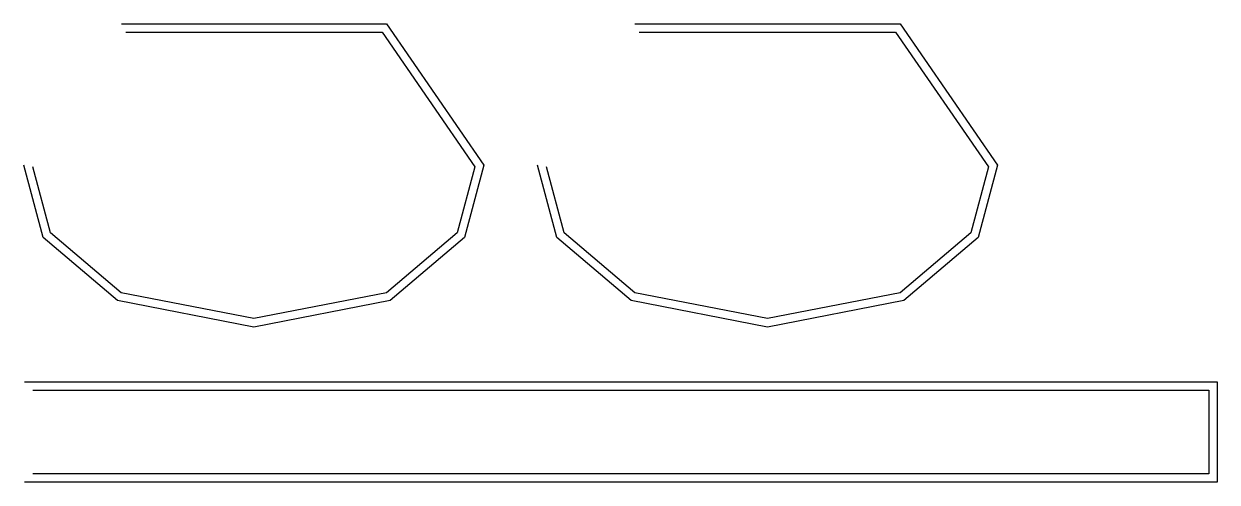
# Model space of a CAD drawing. Header units: millimetres. Extents: x -8 to 992, y -377 to 7.
import ezdxf

# ---------------------------------------------------------------- set-up
doc = ezdxf.new("R2010")
doc.units = ezdxf.units.MM

msp = doc.modelspace()

# ---------------------------------------------------------------- linework, layer by layer
for points in [[(74.0218, 7), (295.9782, 7), (377.5982, -111.4909), (361.3969, -171.9175), (299.1395, -224.9204), (185, -247.1313), (70.8605, -224.9204), (8.6031, -171.9175), (-7.5982, -111.4909)], [(77.7, 0), (292.3, 0), (370, -112.8), (355.2, -168), (296, -218.4), (185, -240), (74, -218.4), (14.8, -168), (0, -112.8)], [(504.0218, 7), (725.9782, 7), (807.5982, -111.4909), (791.3969, -171.9175), (729.1395, -224.9204), (615, -247.1313), (500.8605, -224.9204), (438.6031, -171.9175), (422.4018, -111.4909)], [(507.7, 0), (722.3, 0), (800, -112.8), (785.2, -168), (726, -218.4), (615, -240), (504, -218.4), (444.8, -168), (430, -112.8)], [(-7, -293), (991.5026, -293), (991.5026, -377), (-7, -377)], [(0, -300), (984.5026, -300), (984.5026, -370), (0, -370)]]:
    msp.add_lwpolyline(points)

doc.saveas('drawing.dxf')
